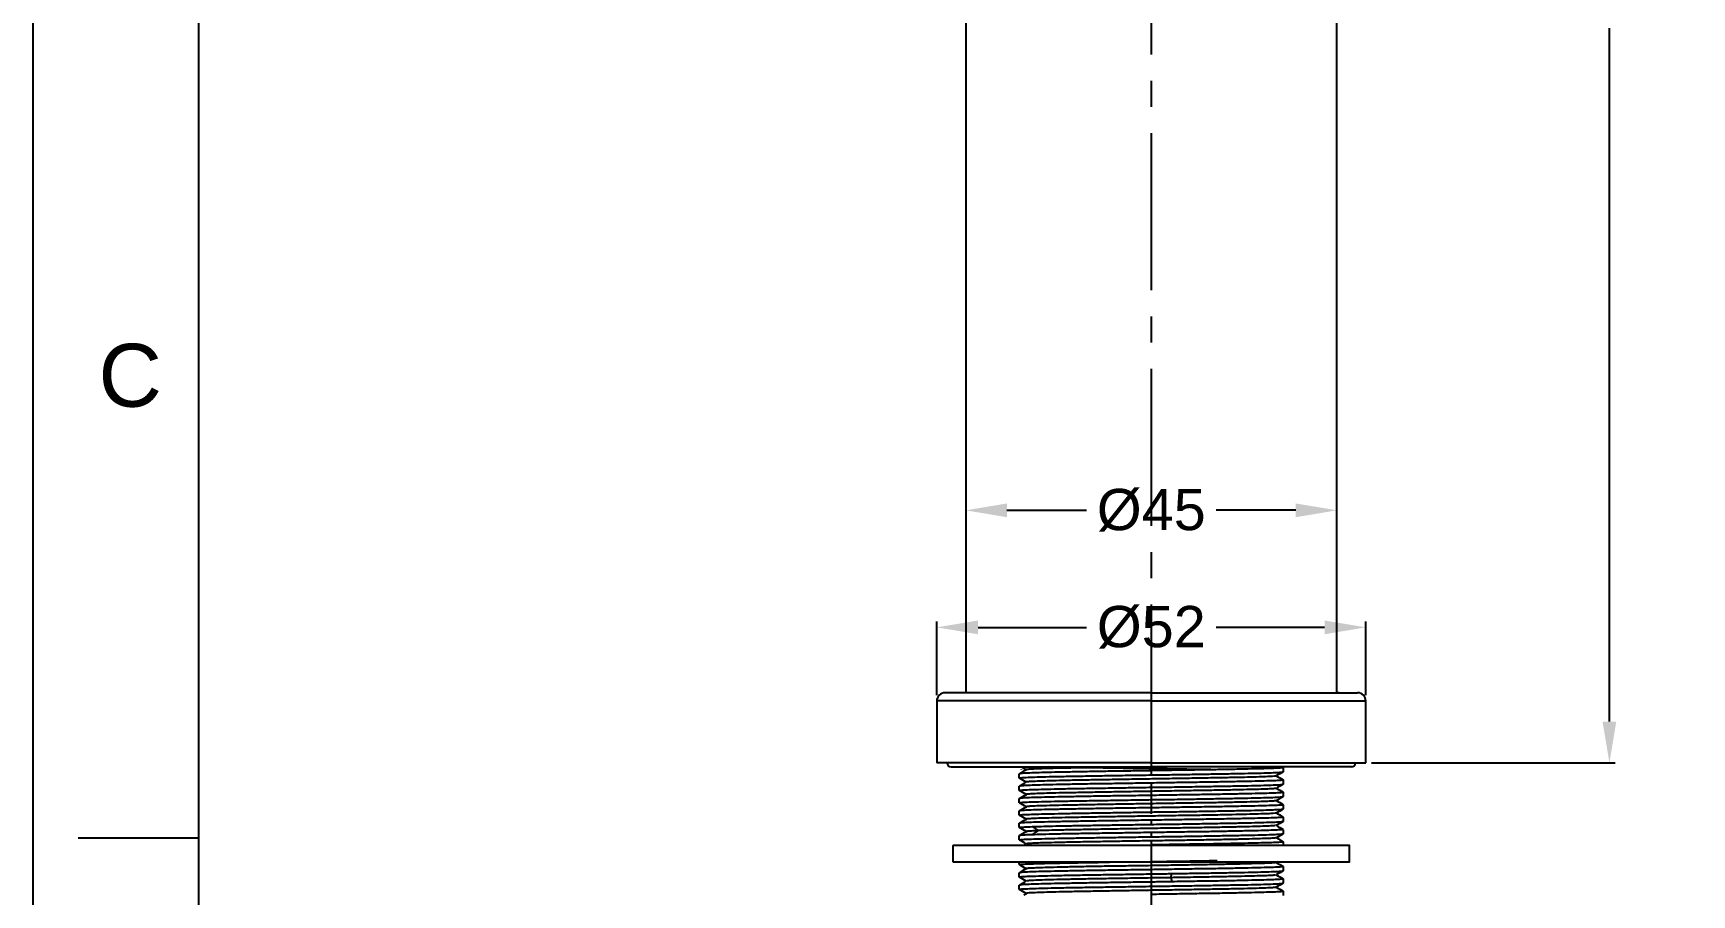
# Model space of a CAD drawing. Extents: x 10274 to 11115, y -16168 to -15573.
# Drawn here: x 10274.5 to 10475.5, y -15933 to -15828.5 of the extents above; entities that cross this region are included whole.
import ezdxf

# ---------------------------------------------------------------- set-up
doc = ezdxf.new("R2010")
doc.units = 0
doc.header["$MEASUREMENT"] = 0
doc.linetypes.add('CENTER2', pattern=[28.575, 19.05, -3.175, 3.175, -3.175])
doc.layers.get('0').update_dxf_attribs({"linetype": 'CONTINUOUS'})
doc.layers.get('Defpoints').update_dxf_attribs({"linetype": 'CONTINUOUS'})
doc.layers.add('CENTER', color=1, linetype='CENTER2')
doc.layers.add('FORM', color=7, linetype='CONTINUOUS')
doc.layers.add('DIM_', color=3, linetype='CONTINUOUS', lineweight=9)
doc.styles.get("Standard").update_dxf_attribs({"font": 'arial.ttf'})
doc.dimstyles.new('STANDARD$0', dxfattribs={"dimtxt": 3.5, "dimasz": 2.5, "dimexe": 0.7, "dimexo": 0.7, "dimgap": 0.5, "dimtad": 3, "dimdec": 4, "dimdsep": 46, "dimtxsty": 'Standard', "dimcen": 0, "dimclrd": 2, "dimclre": 2, "dimclrt": 4, "dimadec": 0, "dimazin": 0, "dimtp": 0.2, "dimtm": 0.1, "dimtfac": 0.5, "dimtdec": 4, "dimtmove": 1, "dimatfit": 3, "dimfxl": 1, "dimtolj": 1, "dimarcsym": 0})

# ---------------------------------------------------------------- blocks, each defined once
blk = doc.blocks.new('*D15')
at = {"layer": 'Defpoints', "color": 0, "transparency": 16777216}
for p in [(10436.02, -15900.52), (10384.02, -15909.45), (10436.02, -15909.45)]:
    blk.add_point(p, dxfattribs=at)
at = {"layer": 'DIM_', "color": 3, "lineweight": -2, "transparency": 16777216}
for p, q in [((10384.02, -15908.75), (10384.02, -15899.82)), ((10389.02, -15900.52), (10403.24, -15900.52)), ((10431.02, -15900.52), (10416.8, -15900.52)), ((10436.02, -15908.75), (10436.02, -15899.82))]:
    blk.add_line(p, q, dxfattribs=at)
at = {"layer": 'DIM_', "color": 3, "transparency": 16777216}
for points in [[(10389.02, -15899.69), (10389.02, -15901.36), (10384.02, -15900.52)], [(10431.02, -15899.69), (10431.02, -15901.36), (10436.02, -15900.52)]]:
    blk.add_solid(points, dxfattribs=at)
at = {"layer": 'DIM_', "color": 4, "transparency": 16777216, "insert": (10410.02, -15900.52), "char_height": 5, "attachment_point": 5, "bg_fill": 3, "box_fill_scale": 1.25, "bg_fill_color": 256, "bg_fill_true_color": 13158600, "bg_fill_transparency": 0}
blk.add_mtext('\\A1;%%C52', dxfattribs=at)
blk = doc.blocks.new('*D16')
at = {"layer": 'Defpoints', "color": 0, "transparency": 16777216}
for p in [(10387.52, -15867.71), (10432.52, -15886.33), (10432.52, -15886.33)]:
    blk.add_point(p, dxfattribs=at)
at = {"layer": 'DIM_', "color": 3, "lineweight": -2, "transparency": 16777216}
for p, q in [((10387.52, -15868.41), (10387.52, -15887.03)), ((10392.52, -15886.33), (10403.2, -15886.33)), ((10427.52, -15886.33), (10416.84, -15886.33))]:
    blk.add_line(p, q, dxfattribs=at)
at = {"layer": 'DIM_', "color": 3, "transparency": 16777216}
for points in [[(10392.52, -15885.5), (10392.52, -15887.17), (10387.52, -15886.33)], [(10427.52, -15885.5), (10427.52, -15887.17), (10432.52, -15886.33)]]:
    blk.add_solid(points, dxfattribs=at)
at = {"layer": 'DIM_', "color": 4, "transparency": 16777216, "insert": (10410.02, -15886.33), "char_height": 5, "attachment_point": 5, "bg_fill": 3, "box_fill_scale": 1.25, "bg_fill_color": 256, "bg_fill_true_color": 13158600, "bg_fill_transparency": 0}
blk.add_mtext('\\A1;%%C45', dxfattribs=at)
blk = doc.blocks.new('*D18')
at = {"layer": 'Defpoints', "color": 0, "transparency": 16777216}
for p in [(10410.02, -15731.3), (10436.02, -15916.95), (10465.55, -15916.95)]:
    blk.add_point(p, dxfattribs=at)
at = {"layer": 'DIM_', "color": 3, "lineweight": -2, "transparency": 16777216}
for p, q in [((10410.72, -15731.3), (10466.25, -15731.3)), ((10465.55, -15736.3), (10465.55, -15821.07)), ((10465.55, -15911.95), (10465.55, -15827.18)), ((10436.72, -15916.95), (10466.25, -15916.95))]:
    blk.add_line(p, q, dxfattribs=at)
at = {"layer": 'DIM_', "color": 3, "transparency": 16777216}
for points in [[(10464.71, -15736.3), (10466.38, -15736.3), (10465.55, -15731.3)], [(10464.71, -15911.95), (10466.38, -15911.95), (10465.55, -15916.95)]]:
    blk.add_solid(points, dxfattribs=at)
at = {"layer": 'DIM_', "color": 4, "transparency": 16777216, "insert": (10465.55, -15824.13), "char_height": 5, "attachment_point": 5, "bg_fill": 3, "box_fill_scale": 1.25, "bg_fill_color": 256, "bg_fill_true_color": 13158600, "bg_fill_transparency": 0}
blk.add_mtext('\\A1;185.7', dxfattribs=at)

msp = doc.modelspace()

# ---------------------------------------------------------------- linework, layer by layer
at = {"lineweight": -3, "extrusion": (-1, -2.22045e-16, 0)}
msp.add_line((10394.27, -15917.74), (10394.27, -15917.73), dxfattribs=at)
at = {"lineweight": -3}
msp.add_arc((10385.77, -15916.95), 0.5, 180, 270, dxfattribs=at)
for points, degree in [([(10394.02, -15918.79), (10394.02, -15918.53), (10394.02, -15918.27)], 2), ([(10394.03, -15918.27), (10394.31, -15918.1), (10394.6, -15917.94), (10394.88, -15917.77)], 3), ([(10394.88, -15917.79), (10394.69, -15917.68), (10394.49, -15917.56), (10394.3, -15917.45)], 3), ([(10395.14, -15917.45), (10395.14, -15917.45), (10395.14, -15917.45), (10395.14, -15917.45)], 3), ([(10426.01, -15918.04), (10425.73, -15918.21), (10425.44, -15918.37), (10425.16, -15918.54)], 3), ([(10425.16, -15918.52), (10425.44, -15918.69), (10425.73, -15918.85), (10426.01, -15919.02)], 3), ([(10394.02, -15920.29), (10394.02, -15920.03), (10394.02, -15919.77)], 2), ([(10394.88, -15919.29), (10394.59, -15919.12), (10394.31, -15918.96), (10394.03, -15918.79)], 3), ([(10394.03, -15919.77), (10394.31, -15919.6), (10394.59, -15919.44), (10394.88, -15919.27)], 3), ([(10394.88, -15920.79), (10394.59, -15920.62), (10394.31, -15920.46), (10394.03, -15920.29)], 3), ([(10410.02, -15919.4), (10410.02, -15919.66), (10410.02, -15919.91)], 2), ([(10426.01, -15919.54), (10425.73, -15919.71), (10425.44, -15919.87), (10425.16, -15920.04)], 3), ([(10425.16, -15920.02), (10425.44, -15920.19), (10425.73, -15920.35), (10426.01, -15920.52)], 3), ([(10426.02, -15919.02), (10426.02, -15919.28), (10426.02, -15919.54)], 2), ([(10426.02, -15920.52), (10426.02, -15920.78), (10426.02, -15921.04)], 2), ([(10394.02, -15921.79), (10394.02, -15921.53), (10394.02, -15921.27)], 2), ([(10394.02, -15923.29), (10394.02, -15923.03), (10394.02, -15922.77)], 2), ([(10394.03, -15921.27), (10394.31, -15921.1), (10394.59, -15920.94), (10394.88, -15920.77)], 3), ([(10394.88, -15922.29), (10394.6, -15922.12), (10394.31, -15921.96), (10394.03, -15921.79)], 3), ([(10394.03, -15922.77), (10394.31, -15922.6), (10394.6, -15922.44), (10394.88, -15922.27)], 3), ([(10410.02, -15920.9), (10410.02, -15921.16), (10410.02, -15921.41)], 2), ([(10410.02, -15922.4), (10410.02, -15922.66), (10410.02, -15922.91)], 2), ([(10426.01, -15921.04), (10425.73, -15921.21), (10425.44, -15921.37), (10425.16, -15921.54)], 3), ([(10425.16, -15921.52), (10425.44, -15921.69), (10425.73, -15921.85), (10426.01, -15922.02)], 3), ([(10426.01, -15922.54), (10425.73, -15922.71), (10425.44, -15922.87), (10425.16, -15923.04)], 3), ([(10426.02, -15922.02), (10426.02, -15922.28), (10426.02, -15922.54)], 2), ([(10394.02, -15924.79), (10394.02, -15924.53), (10394.02, -15924.27)], 2), ([(10394.88, -15923.79), (10394.59, -15923.62), (10394.31, -15923.46), (10394.03, -15923.29)], 3), ([(10394.03, -15924.27), (10394.31, -15924.1), (10394.59, -15923.94), (10394.88, -15923.77)], 3), ([(10395.58, -15924.68), (10395.9, -15924.67), (10396.64, -15924.65), (10398.02, -15924.61), (10399.64, -15924.58), (10401.45, -15924.55), (10403.43, -15924.51), (10405.54, -15924.48), (10407.76, -15924.45), (10409.27, -15924.42), (10410.02, -15924.41)], 3), ([(10396.35, -15925.17), (10395.96, -15924.93), (10395.58, -15924.68)], 2), ([(10425.09, -15924.55), (10425.01, -15924.57), (10424.71, -15924.59), (10423.88, -15924.63), (10422.69, -15924.67), (10421.17, -15924.71), (10419.35, -15924.75), (10417.29, -15924.79), (10415.03, -15924.83), (10412.67, -15924.86), (10410.21, -15924.9), (10407.74, -15924.94), (10405.33, -15924.98), (10403.04, -15925.02), (10400.97, -15925.06), (10399.11, -15925.1), (10397.53, -15925.14), (10396.7, -15925.16), (10396.35, -15925.17)], 3), ([(10426.02, -15923.52), (10426.02, -15923.54), (10425.88, -15923.56), (10425.29, -15923.6), (10424.32, -15923.64), (10423, -15923.67), (10421.34, -15923.71), (10419.4, -15923.75), (10417.28, -15923.79), (10414.95, -15923.82), (10412.51, -15923.86), (10410.85, -15923.89), (10410.02, -15923.9)], 3), ([(10410.02, -15923.9), (10410.02, -15924.16), (10410.02, -15924.41)], 2), ([(10425.16, -15923.02), (10425.44, -15923.19), (10425.73, -15923.35), (10426.01, -15923.52)], 3), ([(10426.01, -15924.04), (10425.73, -15924.21), (10425.44, -15924.37), (10425.16, -15924.54)], 3), ([(10425.16, -15924.52), (10425.44, -15924.69), (10425.73, -15924.85), (10426.01, -15925.02)], 3), ([(10426.02, -15923.52), (10426.02, -15923.78), (10426.02, -15924.04)], 2), ([(10394.02, -15926.29), (10394.02, -15926.03), (10394.02, -15925.77)], 2), ([(10394.02, -15926.29), (10394.02, -15926.28), (10394.16, -15926.25), (10394.75, -15926.21), (10395.72, -15926.18), (10397.04, -15926.14), (10398.7, -15926.1), (10400.64, -15926.06), (10402.76, -15926.03), (10405.1, -15925.99), (10407.53, -15925.95), (10409.19, -15925.93), (10410.02, -15925.91)], 3), ([(10394.88, -15925.29), (10394.59, -15925.12), (10394.31, -15924.96), (10394.03, -15924.79)], 3), ([(10394.03, -15925.77), (10394.31, -15925.6), (10394.59, -15925.44), (10394.88, -15925.27)], 3), ([(10394.88, -15926.79), (10394.59, -15926.62), (10394.31, -15926.46), (10394.03, -15926.29)], 3), ([(10394.58, -15926.95), (10394.68, -15926.89), (10394.78, -15926.83), (10394.88, -15926.77)], 3), ([(10396.35, -15925.17), (10395.96, -15925.42), (10395.58, -15925.67)], 2), ([(10410.02, -15925.4), (10409.16, -15925.41), (10407.45, -15925.44), (10404.94, -15925.48), (10402.57, -15925.51), (10400.39, -15925.55), (10398.45, -15925.59), (10396.81, -15925.63), (10395.95, -15925.66), (10395.58, -15925.67)], 3), ([(10410.02, -15925.4), (10410.02, -15925.66), (10410.02, -15925.91)], 2), ([(10426.01, -15925.54), (10425.73, -15925.71), (10425.45, -15925.87), (10425.16, -15926.04)], 3), ([(10425.22, -15926.06), (10425.48, -15926.21), (10425.75, -15926.37), (10426.01, -15926.52)], 3), ([(10426.02, -15925.05), (10426.02, -15925.3), (10426.02, -15925.54)], 2), ([(10426.02, -15926.52), (10426.02, -15926.74), (10426.02, -15926.95)], 2), ([(10386.02, -15928.95), (10386.02, -15927.95), (10386.02, -15926.95)], 2), ([(10410.02, -15926.95), (10410.02, -15927.95), (10410.02, -15928.95)], 2), ([(10434.02, -15926.95), (10434.02, -15927.95), (10434.02, -15928.95)], 2), ([(10394.02, -15929.29), (10394.02, -15929.12), (10394.02, -15928.95)], 2), ([(10394.02, -15930.79), (10394.02, -15930.53), (10394.02, -15930.27)], 2), ([(10394.88, -15929.79), (10394.6, -15929.62), (10394.31, -15929.46), (10394.03, -15929.29)], 3), ([(10394.03, -15930.27), (10394.31, -15930.1), (10394.6, -15929.94), (10394.88, -15929.77)], 3), ([(10394.88, -15931.29), (10394.59, -15931.12), (10394.31, -15930.96), (10394.03, -15930.79)], 3), ([(10410.02, -15929.9), (10410.02, -15930.16), (10410.02, -15930.41)], 2), ([(10410.02, -15930.41), (10410.3, -15930.41), (10410.86, -15930.4), (10411.69, -15930.39), (10412.25, -15930.38), (10412.52, -15930.38)], 3), ([(10412.39, -15930.87), (10412.46, -15930.62), (10412.52, -15930.38)], 2), ([(10425.07, -15930.56), (10424.98, -15930.57), (10424.66, -15930.6), (10423.79, -15930.64), (10422.57, -15930.67), (10421, -15930.71), (10419.17, -15930.75), (10417.08, -15930.79), (10414.81, -15930.83), (10413.2, -15930.86), (10412.39, -15930.87)], 3), ([(10425.32, -15928.95), (10425.27, -15928.98), (10425.21, -15929.01), (10425.16, -15929.04)], 3), ([(10425.16, -15929.02), (10425.44, -15929.19), (10425.73, -15929.35), (10426.01, -15929.52)], 3), ([(10426.01, -15930.04), (10425.73, -15930.21), (10425.44, -15930.37), (10425.16, -15930.54)], 3), ([(10425.16, -15930.52), (10425.44, -15930.69), (10425.73, -15930.85), (10426.01, -15931.02)], 3), ([(10426.02, -15929.52), (10426.02, -15929.78), (10426.02, -15930.04)], 2), ([(10394.02, -15932.29), (10394.02, -15932.03), (10394.02, -15931.77)], 2), ([(10394.02, -15931.77), (10394.02, -15931.78), (10394.03, -15931.78), (10394.04, -15931.78)], 3), ([(10394.03, -15931.77), (10394.31, -15931.6), (10394.59, -15931.44), (10394.88, -15931.27)], 3), ([(10394.88, -15932.79), (10394.59, -15932.62), (10394.31, -15932.46), (10394.03, -15932.29)], 3), ([(10394.58, -15932.95), (10394.68, -15932.89), (10394.78, -15932.83), (10394.88, -15932.77)], 3), ([(10412.39, -15930.87), (10411.58, -15930.88), (10409.94, -15930.91), (10407.48, -15930.95), (10405.09, -15930.98), (10402.85, -15931.02), (10400.76, -15931.06), (10398.93, -15931.1), (10397.39, -15931.14), (10396.19, -15931.18), (10395.35, -15931.22), (10395.05, -15931.24), (10394.96, -15931.26)], 3), ([(10412.52, -15931.36), (10412.25, -15931.37), (10411.69, -15931.37), (10410.86, -15931.39), (10410.3, -15931.4), (10410.02, -15931.4)], 3), ([(10410.02, -15931.4), (10410.02, -15931.66), (10410.02, -15931.91)], 2), ([(10426.02, -15932.52), (10426.02, -15932.54), (10425.88, -15932.56), (10425.29, -15932.6), (10424.32, -15932.64), (10423, -15932.67), (10421.34, -15932.71), (10419.41, -15932.75), (10417.28, -15932.79), (10414.95, -15932.82), (10412.51, -15932.86), (10410.85, -15932.89), (10410.02, -15932.9)], 3), ([(10412.39, -15930.87), (10412.46, -15931.12), (10412.52, -15931.36)], 2), ([(10426.01, -15931.54), (10425.73, -15931.71), (10425.44, -15931.87), (10425.16, -15932.04)], 3), ([(10425.16, -15932.02), (10425.44, -15932.19), (10425.73, -15932.35), (10426.01, -15932.52)], 3), ([(10426.02, -15931.02), (10426.02, -15931.28), (10426.02, -15931.54)], 2), ([(10426.02, -15931.54), (10426.02, -15931.54), (10426.02, -15931.54), (10426.02, -15931.54)], 3), ([(10426.02, -15932.52), (10426.02, -15932.78), (10426.02, -15933.04)], 2)]:
    msp.add_open_spline(points, degree=degree, dxfattribs=at)
for points, knots in [([(10394.02, -15918.79), (10394.02, -15918.78), (10394.12, -15918.76), (10394.61, -15918.72), (10395.52, -15918.68), (10396.82, -15918.64), (10398.46, -15918.6), (10400.4, -15918.57), (10402.55, -15918.53), (10404.94, -15918.49), (10407.46, -15918.45), (10409.17, -15918.43), (10410.02, -15918.41)], [-25.222647, -25.222647, -25.222647, -25.222647, -23.196074, -20.618733, -18.041391, -15.46405, -12.886708, -10.309366, -7.732025, -5.154683, -2.577342, 0, 0, 0, 0]), ([(10402.04, -15917.54), (10401.94, -15917.54), (10401.15, -15917.56), (10399.75, -15917.58), (10398.06, -15917.62), (10396.69, -15917.66), (10395.68, -15917.7), (10395.06, -15917.74), (10394.9, -15917.76), (10394.88, -15917.77)], [238.802645, 238.802645, 238.802645, 238.802645, 239.172377, 241.638071, 244.103766, 246.56946, 249.035155, 251.50085, 253.787572, 253.787572, 253.787572, 253.787572]), ([(10425.11, -15918.55), (10425.04, -15918.56), (10424.77, -15918.59), (10423.97, -15918.63), (10422.82, -15918.67), (10421.35, -15918.71), (10419.55, -15918.74), (10417.49, -15918.78), (10415.24, -15918.82), (10412.85, -15918.86), (10410.4, -15918.9), (10407.95, -15918.94), (10405.55, -15918.98), (10403.26, -15919.02), (10401.15, -15919.05), (10399.27, -15919.09), (10397.67, -15919.13), (10396.41, -15919.17), (10395.49, -15919.21), (10395.01, -15919.24), (10394.89, -15919.27), (10394.88, -15919.27)], [303.280436, 303.280436, 303.280436, 303.280436, 305.746131, 308.211825, 310.67752, 313.143215, 315.608909, 318.074604, 320.540298, 323.005993, 325.471688, 327.937382, 330.403077, 332.868771, 335.334466, 337.800161, 340.265855, 342.73155, 345.197245, 347.662939, 349.32843, 349.32843, 349.32843, 349.32843]), ([(10410.02, -15918.41), (10410.85, -15918.4), (10412.53, -15918.38), (10415, -15918.34), (10417.33, -15918.3), (10419.45, -15918.26), (10421.35, -15918.23), (10423.02, -15918.19), (10424.35, -15918.15), (10425.3, -15918.11), (10425.86, -15918.08), (10426, -15918.05), (10426.01, -15918.04)], [0, 0, 0, 0, 2.521065, 5.042129, 7.563194, 10.084259, 12.605324, 15.126388, 17.647453, 20.168518, 22.689582, 24.800759, 24.800759, 24.800759, 24.800759]), ([(10394.02, -15920.29), (10394.02, -15920.28), (10394.14, -15920.25), (10394.71, -15920.21), (10395.66, -15920.18), (10397, -15920.14), (10398.66, -15920.1), (10400.58, -15920.06), (10402.71, -15920.03), (10405.06, -15919.99), (10407.53, -15919.95), (10409.19, -15919.93), (10410.02, -15919.91)], [-25.122337, -25.122337, -25.122337, -25.122337, -22.689592, -20.168526, -17.64746, -15.126394, -12.605329, -10.084263, -7.563197, -5.042131, -2.521066, 0, 0, 0, 0]), ([(10410.02, -15919.4), (10409.16, -15919.41), (10407.45, -15919.44), (10404.93, -15919.48), (10402.54, -15919.51), (10400.39, -15919.55), (10398.46, -15919.59), (10396.83, -15919.63), (10395.53, -15919.67), (10394.61, -15919.71), (10394.15, -15919.74), (10394.04, -15919.76), (10394.03, -15919.77)], [-38.660099, -38.660099, -38.660099, -38.660099, -36.082759, -33.505419, -30.928079, -28.350739, -25.773399, -23.19606, -20.61872, -18.04138, -15.46404, -13.84084, -13.84084, -13.84084, -13.84084]), ([(10425.16, -15920.04), (10425.15, -15920.05), (10425.04, -15920.07), (10424.57, -15920.1), (10423.67, -15920.14), (10422.4, -15920.18), (10420.82, -15920.22), (10418.93, -15920.26), (10416.85, -15920.29), (10414.59, -15920.33), (10412.18, -15920.37), (10409.71, -15920.41), (10407.24, -15920.45), (10404.88, -15920.49), (10402.65, -15920.53), (10400.6, -15920.57), (10398.8, -15920.6), (10397.29, -15920.64), (10396.11, -15920.68), (10395.3, -15920.72), (10395.02, -15920.75), (10394.94, -15920.76)], [35.375909, 35.375909, 35.375909, 35.375909, 36.985419, 39.451114, 41.916808, 44.382503, 46.848197, 49.313892, 51.779587, 54.245281, 56.710976, 59.17667, 61.642365, 64.10806, 66.573754, 69.039449, 71.505144, 73.970838, 76.436533, 78.902227, 81.367922, 81.367922, 81.367922, 81.367922]), ([(10426.02, -15919.02), (10426.02, -15919.04), (10425.9, -15919.06), (10425.33, -15919.1), (10424.38, -15919.14), (10423.04, -15919.17), (10421.37, -15919.21), (10419.45, -15919.25), (10417.33, -15919.29), (10414.98, -15919.32), (10412.52, -15919.36), (10410.85, -15919.39), (10410.02, -15919.4)], [25.309822, 25.309822, 25.309822, 25.309822, 27.731705, 30.252769, 32.773833, 35.294897, 37.815961, 40.337025, 42.858089, 45.379154, 47.900218, 50.421282, 50.421282, 50.421282, 50.421282]), ([(10410.02, -15919.91), (10410.86, -15919.9), (10412.53, -15919.88), (10415, -15919.84), (10417.33, -15919.8), (10419.44, -15919.76), (10421.35, -15919.73), (10422.99, -15919.69), (10424.32, -15919.65), (10425.28, -15919.61), (10425.85, -15919.58), (10426, -15919.55), (10426.01, -15919.54)], [-50.421317, -50.421317, -50.421317, -50.421317, -47.900251, -45.379185, -42.858119, -40.337054, -37.815988, -35.294922, -32.773856, -30.25279, -27.731724, -25.563414, -25.563414, -25.563414, -25.563414]), ([(10426.02, -15920.52), (10426.02, -15920.54), (10425.89, -15920.56), (10425.32, -15920.6), (10424.37, -15920.64), (10423.03, -15920.67), (10421.38, -15920.71), (10419.46, -15920.75), (10417.34, -15920.79), (10414.98, -15920.82), (10412.51, -15920.86), (10410.85, -15920.89), (10410.02, -15920.9)], [-25.144136, -25.144136, -25.144136, -25.144136, -22.689594, -20.168528, -17.647462, -15.126396, -12.60533, -10.084264, -7.563198, -5.042132, -2.521066, 0, 0, 0, 0]), ([(10394.02, -15921.79), (10394.02, -15921.78), (10394.15, -15921.75), (10394.72, -15921.71), (10395.67, -15921.68), (10397, -15921.64), (10398.68, -15921.6), (10400.6, -15921.56), (10402.72, -15921.53), (10405.06, -15921.49), (10407.52, -15921.45), (10409.19, -15921.43), (10410.02, -15921.41)], [25.302802, 25.302802, 25.302802, 25.302802, 27.731687, 30.25275, 32.773812, 35.294875, 37.815937, 40.337, 42.858062, 45.379125, 47.900187, 50.42125, 50.42125, 50.42125, 50.42125]), ([(10410.02, -15920.9), (10409.19, -15920.91), (10407.51, -15920.94), (10405.05, -15920.97), (10402.71, -15921.01), (10400.59, -15921.05), (10398.69, -15921.09), (10397.04, -15921.12), (10395.7, -15921.16), (10394.74, -15921.2), (10394.19, -15921.23), (10394.04, -15921.26), (10394.03, -15921.27)], [-50.421318, -50.421318, -50.421318, -50.421318, -47.900252, -45.379187, -42.858121, -40.337055, -37.815989, -35.294923, -32.773857, -30.252791, -27.731725, -25.580641, -25.580641, -25.580641, -25.580641]), ([(10410.02, -15922.4), (10409.19, -15922.41), (10407.51, -15922.44), (10405.05, -15922.47), (10402.71, -15922.51), (10400.6, -15922.55), (10398.68, -15922.59), (10397.02, -15922.62), (10395.69, -15922.66), (10394.73, -15922.7), (10394.18, -15922.73), (10394.04, -15922.76), (10394.03, -15922.77)], [0, 0, 0, 0, 2.521064, 5.042128, 7.563192, 10.084256, 12.60532, 15.126383, 17.647447, 20.168511, 22.689575, 24.783721, 24.783721, 24.783721, 24.783721]), ([(10425.16, -15921.54), (10425.14, -15921.55), (10424.98, -15921.57), (10424.38, -15921.61), (10423.39, -15921.65), (10422.04, -15921.69), (10420.36, -15921.73), (10418.42, -15921.77), (10416.26, -15921.8), (10413.95, -15921.84), (10411.53, -15921.88), (10409.07, -15921.92), (10406.61, -15921.96), (10404.26, -15922), (10402.05, -15922.04), (10400.08, -15922.08), (10398.37, -15922.11), (10396.93, -15922.15), (10395.84, -15922.19), (10395.13, -15922.23), (10394.93, -15922.26), (10394.89, -15922.27)], [130.904258, 130.904258, 130.904258, 130.904258, 133.147509, 135.613203, 138.078898, 140.544592, 143.010287, 145.475982, 147.941676, 150.407371, 152.873065, 155.33876, 157.804455, 160.270149, 162.735844, 165.201538, 167.667233, 170.132928, 172.598622, 175.064317, 177.530011, 177.530011, 177.530011, 177.530011]), ([(10410.02, -15921.41), (10410.86, -15921.4), (10412.53, -15921.38), (10414.97, -15921.34), (10417.31, -15921.3), (10419.41, -15921.26), (10421.33, -15921.23), (10422.97, -15921.19), (10424.29, -15921.15), (10425.27, -15921.11), (10425.85, -15921.08), (10426, -15921.06), (10426.01, -15921.04)], [0, 0, 0, 0, 2.521064, 5.042128, 7.563192, 10.084257, 12.605321, 15.126385, 17.647449, 20.168513, 22.689577, 24.902942, 24.902942, 24.902942, 24.902942]), ([(10426.02, -15922.02), (10426.02, -15922.04), (10425.89, -15922.06), (10425.3, -15922.1), (10424.33, -15922.14), (10423.01, -15922.17), (10421.36, -15922.21), (10419.42, -15922.25), (10417.3, -15922.29), (10414.95, -15922.32), (10412.51, -15922.36), (10410.85, -15922.39), (10410.02, -15922.4)], [25.220323, 25.220323, 25.220323, 25.220323, 27.731711, 30.252776, 32.773841, 35.294905, 37.81597, 40.337035, 42.858099, 45.379164, 47.900228, 50.421293, 50.421293, 50.421293, 50.421293]), ([(10410.02, -15922.91), (10410.86, -15922.9), (10412.53, -15922.88), (10414.96, -15922.84), (10417.29, -15922.8), (10419.4, -15922.76), (10421.33, -15922.73), (10422.98, -15922.69), (10424.3, -15922.65), (10425.27, -15922.61), (10425.84, -15922.58), (10426, -15922.56), (10426.01, -15922.54)], [-50.421246, -50.421246, -50.421246, -50.421246, -47.900184, -45.379122, -42.858059, -40.336997, -37.815935, -35.294872, -32.77381, -30.252748, -27.731685, -25.563771, -25.563771, -25.563771, -25.563771]), ([(10394.02, -15923.29), (10394.02, -15923.28), (10394.16, -15923.25), (10394.74, -15923.21), (10395.7, -15923.18), (10397.03, -15923.14), (10398.69, -15923.1), (10400.61, -15923.06), (10402.73, -15923.03), (10405.05, -15922.99), (10407.52, -15922.95), (10409.19, -15922.93), (10410.02, -15922.91)], [-25.187702, -25.187702, -25.187702, -25.187702, -22.689574, -20.16851, -17.647446, -15.126383, -12.605319, -10.084255, -7.563191, -5.042128, -2.521064, 0, 0, 0, 0]), ([(10394.02, -15924.79), (10394.02, -15924.78), (10394.12, -15924.75), (10394.63, -15924.72), (10395.23, -15924.69), (10395.58, -15924.68)], [-7.143586, -7.143586, -7.143586, -7.143586, -4.976862, -2.488431, 0, 0, 0, 0]), ([(10410.02, -15923.9), (10409.19, -15923.91), (10407.52, -15923.94), (10405.06, -15923.97), (10402.74, -15924.01), (10400.61, -15924.05), (10398.69, -15924.09), (10397.03, -15924.12), (10395.69, -15924.16), (10394.74, -15924.2), (10394.19, -15924.23), (10394.04, -15924.26), (10394.03, -15924.27)], [-50.421325, -50.421325, -50.421325, -50.421325, -47.900259, -45.379192, -42.858126, -40.33706, -37.815994, -35.294927, -32.773861, -30.252795, -27.731729, -25.637129, -25.637129, -25.637129, -25.637129]), ([(10425.14, -15923.04), (10425.1, -15923.06), (10424.87, -15923.08), (10424.15, -15923.12), (10423.05, -15923.16), (10421.6, -15923.2), (10419.87, -15923.24), (10417.86, -15923.28), (10415.63, -15923.32), (10413.27, -15923.35), (10410.82, -15923.39), (10408.35, -15923.43), (10405.92, -15923.47), (10403.61, -15923.51), (10401.47, -15923.55), (10399.55, -15923.59), (10397.91, -15923.63), (10396.58, -15923.66), (10395.61, -15923.7), (10395.05, -15923.74), (10394.9, -15923.76), (10394.88, -15923.77)], [226.843904, 226.843904, 226.843904, 226.843904, 229.309598, 231.775293, 234.240987, 236.706682, 239.172377, 241.638071, 244.103766, 246.56946, 249.035155, 251.50085, 253.966544, 256.432239, 258.897933, 261.363628, 263.829323, 266.295017, 268.760712, 271.226406, 273.319459, 273.319459, 273.319459, 273.319459]), ([(10410.02, -15924.41), (10410.86, -15924.4), (10412.53, -15924.38), (10414.99, -15924.34), (10417.3, -15924.3), (10419.42, -15924.26), (10421.34, -15924.23), (10423.01, -15924.19), (10424.33, -15924.15), (10425.29, -15924.11), (10425.85, -15924.08), (10426, -15924.05), (10426.01, -15924.04)], [-50.421304, -50.421304, -50.421304, -50.421304, -47.900239, -45.379173, -42.858108, -40.337043, -37.815978, -35.294913, -32.773847, -30.252782, -27.731717, -25.612019, -25.612019, -25.612019, -25.612019]), ([(10395.58, -15925.67), (10395.22, -15925.68), (10394.63, -15925.7), (10394.15, -15925.74), (10394.04, -15925.76), (10394.03, -15925.77)], [-32.349468, -32.349468, -32.349468, -32.349468, -29.861047, -27.372626, -25.651054, -25.651054, -25.651054, -25.651054]), ([(10396.35, -15925.17), (10396, -15925.19), (10395.41, -15925.21), (10394.99, -15925.25), (10394.89, -15925.27), (10394.88, -15925.27)], [0, 0, 0, 0, 2.465695, 4.931389, 6.35223, 6.35223, 6.35223, 6.35223]), ([(10425.16, -15926.04), (10425.14, -15926.05), (10425.02, -15926.07), (10424.52, -15926.1), (10423.57, -15926.14), (10422.29, -15926.18), (10420.69, -15926.22), (10418.8, -15926.26), (10416.68, -15926.3), (10414.39, -15926.34), (10411.98, -15926.38), (10409.51, -15926.41), (10407.08, -15926.45), (10404.7, -15926.49), (10402.46, -15926.53), (10400.42, -15926.57), (10398.63, -15926.61), (10397.16, -15926.65), (10396.02, -15926.68), (10395.24, -15926.72), (10394.98, -15926.75), (10394.92, -15926.76)], [54.912368, 54.912368, 54.912368, 54.912368, 56.710976, 59.176671, 61.642365, 64.10806, 66.573755, 69.039449, 71.505144, 73.970839, 76.436533, 78.902228, 81.367922, 83.833617, 86.299312, 88.765006, 91.230701, 93.696396, 96.16209, 98.627785, 101.093479, 101.093479, 101.093479, 101.093479]), ([(10426.01, -15925.03), (10425.99, -15925.04), (10425.85, -15925.06), (10425.29, -15925.1), (10424.34, -15925.14), (10423.01, -15925.17), (10421.35, -15925.21), (10419.42, -15925.25), (10417.29, -15925.29), (10414.98, -15925.32), (10412.52, -15925.36), (10410.85, -15925.39), (10410.02, -15925.4)], [-24.751695, -24.751695, -24.751695, -24.751695, -22.689588, -20.168523, -17.647458, -15.126392, -12.605327, -10.084261, -7.563196, -5.042131, -2.521065, 0, 0, 0, 0]), ([(10410.02, -15925.91), (10410.85, -15925.9), (10412.52, -15925.88), (10414.99, -15925.84), (10417.31, -15925.8), (10419.43, -15925.76), (10421.35, -15925.73), (10423.02, -15925.69), (10424.35, -15925.65), (10425.31, -15925.61), (10425.86, -15925.58), (10426, -15925.55), (10426.01, -15925.54)], [-50.421303, -50.421303, -50.421303, -50.421303, -47.900238, -45.379173, -42.858107, -40.337042, -37.815977, -35.294912, -32.773847, -30.252782, -27.731717, -25.636429, -25.636429, -25.636429, -25.636429]), ([(10426.02, -15926.52), (10426.02, -15926.54), (10425.89, -15926.56), (10425.31, -15926.6), (10424.36, -15926.64), (10423.02, -15926.67), (10421.36, -15926.71), (10419.44, -15926.75), (10417.32, -15926.79), (10414.99, -15926.82), (10412.52, -15926.86), (10410.85, -15926.89), (10410.02, -15926.9)], [-25.146093, -25.146093, -25.146093, -25.146093, -22.689563, -20.1685, -17.647438, -15.126375, -12.605313, -10.08425, -7.563188, -5.042125, -2.521063, 0, 0, 0, 0]), ([(10410.02, -15928.91), (10410.86, -15928.9), (10412.53, -15928.88), (10415, -15928.84), (10416.82, -15928.81), (10417.79, -15928.79), (10418.02, -15928.79)], [-50.421323, -50.421323, -50.421323, -50.421323, -47.900257, -45.379191, -42.858125, -42.017192, -42.017192, -42.017192, -42.017192]), ([(10394.02, -15929.29), (10394.02, -15929.28), (10394.14, -15929.25), (10394.71, -15929.21), (10395.66, -15929.18), (10397, -15929.14), (10398.66, -15929.1), (10400.58, -15929.06), (10402.68, -15929.03), (10404.2, -15929), (10404.97, -15928.99)], [-25.124387, -25.124387, -25.124387, -25.124387, -22.68959, -20.168525, -17.647459, -15.126394, -12.605328, -10.084262, -7.563197, -5.155163, -5.155163, -5.155163, -5.155163]), ([(10394.02, -15930.79), (10394.02, -15930.78), (10394.15, -15930.75), (10394.72, -15930.71), (10395.67, -15930.68), (10397.01, -15930.64), (10398.68, -15930.6), (10400.6, -15930.56), (10402.72, -15930.53), (10405.05, -15930.49), (10407.52, -15930.45), (10409.19, -15930.43), (10410.02, -15930.41)], [25.299503, 25.299503, 25.299503, 25.299503, 27.731686, 30.252749, 32.773811, 35.294873, 37.815936, 40.336998, 42.85806, 45.379123, 47.900185, 50.421248, 50.421248, 50.421248, 50.421248]), ([(10410.02, -15929.9), (10409.19, -15929.91), (10407.51, -15929.94), (10405.05, -15929.97), (10402.71, -15930.01), (10400.6, -15930.05), (10398.69, -15930.09), (10397.04, -15930.12), (10395.71, -15930.16), (10394.75, -15930.2), (10394.19, -15930.23), (10394.04, -15930.26), (10394.03, -15930.27)], [-50.421312, -50.421312, -50.421312, -50.421312, -47.900246, -45.379181, -42.858115, -40.33705, -37.815984, -35.294918, -32.773853, -30.252787, -27.731722, -25.587436, -25.587436, -25.587436, -25.587436]), ([(10425.13, -15929.05), (10425.07, -15929.06), (10424.81, -15929.09), (10424.04, -15929.13), (10422.9, -15929.16), (10421.43, -15929.2), (10419.66, -15929.24), (10417.63, -15929.28), (10415.41, -15929.32), (10413.04, -15929.36), (10410.6, -15929.4), (10408.16, -15929.44), (10405.73, -15929.47), (10403.43, -15929.51), (10401.29, -15929.55), (10399.39, -15929.59), (10397.79, -15929.63), (10396.48, -15929.67), (10395.54, -15929.71), (10395.02, -15929.74), (10394.9, -15929.76), (10394.88, -15929.77)], [246.569462, 246.569462, 246.569462, 246.569462, 249.035157, 251.500851, 253.966546, 256.43224, 258.897935, 261.36363, 263.829324, 266.295019, 268.760713, 271.226408, 273.692103, 276.157797, 278.623492, 281.089187, 283.554881, 286.020576, 288.48627, 290.951965, 292.805149, 292.805149, 292.805149, 292.805149]), ([(10426.02, -15929.52), (10426.02, -15929.54), (10425.89, -15929.56), (10425.32, -15929.6), (10424.37, -15929.64), (10423.03, -15929.67), (10421.38, -15929.71), (10419.46, -15929.75), (10417.34, -15929.79), (10414.99, -15929.82), (10412.51, -15929.86), (10410.85, -15929.89), (10410.02, -15929.9)], [-25.140627, -25.140627, -25.140627, -25.140627, -22.689595, -20.168528, -17.647462, -15.126396, -12.60533, -10.084264, -7.563198, -5.042132, -2.521066, 0, 0, 0, 0]), ([(10412.52, -15930.38), (10413.35, -15930.36), (10414.98, -15930.34), (10417.33, -15930.3), (10419.47, -15930.26), (10421.36, -15930.23), (10423, -15930.19), (10424.31, -15930.15), (10425.28, -15930.11), (10425.85, -15930.08), (10426, -15930.06), (10426.01, -15930.04)], [-47.899997, -47.899997, -47.899997, -47.899997, -45.378945, -42.857892, -40.33684, -37.815787, -35.294735, -32.773682, -30.25263, -27.731577, -25.566813, -25.566813, -25.566813, -25.566813]), ([(10394.02, -15932.29), (10394.02, -15932.28), (10394.16, -15932.25), (10394.74, -15932.21), (10395.7, -15932.18), (10397.03, -15932.14), (10398.69, -15932.1), (10400.61, -15932.06), (10402.73, -15932.03), (10405.05, -15931.99), (10407.52, -15931.95), (10409.19, -15931.93), (10410.02, -15931.91)], [25.230111, 25.230111, 25.230111, 25.230111, 27.731705, 30.252769, 32.773833, 35.294897, 37.815961, 40.337025, 42.858089, 45.379153, 47.900217, 50.421281, 50.421281, 50.421281, 50.421281]), ([(10410.02, -15931.4), (10409.19, -15931.41), (10407.51, -15931.44), (10405.05, -15931.47), (10402.71, -15931.51), (10400.6, -15931.55), (10398.68, -15931.59), (10397.02, -15931.62), (10395.69, -15931.66), (10394.73, -15931.7), (10394.18, -15931.73), (10394.04, -15931.76), (10394.03, -15931.77)], [0, 0, 0, 0, 2.521064, 5.042128, 7.563192, 10.084257, 12.605321, 15.126385, 17.647449, 20.168513, 22.689577, 24.789456, 24.789456, 24.789456, 24.789456]), ([(10425.16, -15932.04), (10425.14, -15932.05), (10425, -15932.07), (10424.42, -15932.11), (10423.45, -15932.15), (10422.11, -15932.19), (10420.45, -15932.23), (10418.52, -15932.26), (10416.35, -15932.3), (10414.05, -15932.34), (10411.63, -15932.38), (10409.15, -15932.42), (10406.7, -15932.46), (10404.34, -15932.5), (10402.14, -15932.54), (10400.14, -15932.57), (10398.41, -15932.61), (10396.98, -15932.65), (10395.89, -15932.69), (10395.17, -15932.73), (10394.94, -15932.75), (10394.9, -15932.77)], [74.361687, 74.361687, 74.361687, 74.361687, 76.436433, 78.902125, 81.367816, 83.833508, 86.299199, 88.76489, 91.230582, 93.696273, 96.161965, 98.627656, 101.093347, 103.559039, 106.02473, 108.490422, 110.956113, 113.421804, 115.887496, 118.353187, 120.818879, 120.818879, 120.818879, 120.818879]), ([(10410.02, -15931.91), (10410.86, -15931.9), (10412.53, -15931.88), (10414.97, -15931.84), (10417.29, -15931.8), (10419.4, -15931.76), (10421.33, -15931.73), (10422.98, -15931.69), (10424.3, -15931.65), (10425.27, -15931.61), (10425.85, -15931.58), (10426, -15931.56), (10426.01, -15931.54)], [-50.42125, -50.42125, -50.42125, -50.42125, -47.900188, -45.379125, -42.858063, -40.337, -37.815938, -35.294875, -32.773813, -30.25275, -27.731688, -25.568798, -25.568798, -25.568798, -25.568798]), ([(10426.02, -15931.02), (10426.02, -15931.04), (10425.89, -15931.06), (10425.31, -15931.1), (10424.35, -15931.14), (10423.03, -15931.17), (10421.38, -15931.21), (10419.48, -15931.25), (10417.33, -15931.29), (10414.98, -15931.32), (10413.35, -15931.35), (10412.52, -15931.36)], [-22.662987, -22.662987, -22.662987, -22.662987, -20.168418, -17.647365, -15.126313, -12.605261, -10.084209, -7.563157, -5.042104, -2.521052, 0, 0, 0, 0])]:
    msp.add_open_spline(points, degree=3, knots=knots, dxfattribs=at)
for points in [[(10410.02, -15926.95), (10386.02, -15926.95), (10386.02, -15926.95)], [(10434.02, -15926.95), (10434.02, -15926.95), (10410.02, -15926.95)], [(10386.02, -15928.95), (10386.02, -15928.95), (10410.02, -15928.95)], [(10410.02, -15928.95), (10434.02, -15928.95), (10434.02, -15928.95)]]:
    msp.add_rational_spline(points, [1, 0.707106781187, 1], degree=2, dxfattribs=at)
at = {"layer": 'FORM', "color": 7, "linetype": 'Continuous'}
for p, q in [((10274.49, -16167.98), (10274.49, -15573.28)), ((10294.51, -15593.3), (10294.51, -16147.96)), ((10294.51, -15926.1), (10279.96, -15926.1))]:
    msp.add_line(p, q, dxfattribs=at)

# ---------------------------------------------------------------- texts
at = {"layer": 'FORM', "insert": (10286.25, -15870.01), "char_height": 7.63, "attachment_point": 5}
msp.add_mtext_dynamic_manual_height_columns('C', width=10.0119, gutter_width=12.51, heights=[0], dxfattribs=at)

# ---------------------------------------------------------------- dimensions: what is measured, and where the dimension line sits
at = {"layer": 'DIM_', "color": 3}
for base, p1, p2, picture, middle in [((10432.52, -15886.33), (10387.52, -15867.71), (10432.52, -15886.33), '*D16', (10410.02, -15886.33)), ((10436.02, -15900.52), (10384.02, -15909.45), (10436.02, -15909.45), '*D15', (10410.02, -15900.52))]:
    dim = msp.add_linear_dim(base=base, p1=p1, p2=p2, text='%%C<>', dimstyle='STANDARD$0', override={"dimtxt": 5, "dimasz": 5, "dimtad": 0, "dimtih": 1, "dimdec": 1, "dimzin": 9, "dimclrd": 3, "dimclre": 3, "dimtdec": 1, "dimtofl": 0, "dimfxl": 1.25, "dimtfill": 1}, dxfattribs=at)
    dim.commit()
    dim.dimension.update_dxf_attribs({"geometry": picture, "text_midpoint": middle})

# ---------------------------------------------------------------- next in the draw order: linework, layer by layer
at = {"lineweight": -3, "extrusion": (-1, -2.22045e-16, 0)}
for p, q in [((10387.52, -15759.95), (10387.52, -15908.42)), ((10384.02, -15909.45), (10384.02, -15916.95))]:
    msp.add_line(p, q, dxfattribs=at)
at = {"lineweight": -3}
msp.add_arc((10385.02, -15909.45), 1, 90, 180, dxfattribs=at)
at = {"lineweight": -3, "extrusion": (0, 0, -1)}
msp.add_arc((-10387.27, -15907.45), 1, 255.5212, 270, dxfattribs=at)
at = {"layer": 'CENTER'}
msp.add_line((10410.02, -15726.3), (10410.02, -16097.5), dxfattribs=at)

# ---------------------------------------------------------------- next in the draw order: dimensions: what is measured, and where the dimension line sits
at = {"layer": 'DIM_', "color": 3}
dim = msp.add_linear_dim(base=(10465.54686949, -15916.95108086), p1=(10410.02002953, -15731.30108086), p2=(10436.01999, -15916.95108086), angle=90, dimstyle='STANDARD$0', override={"dimtxt": 5, "dimasz": 5, "dimtad": 0, "dimtih": 1, "dimdec": 1, "dimzin": 9, "dimclrd": 3, "dimclre": 3, "dimtdec": 1, "dimtofl": 0, "dimfxl": 1.25, "dimtfill": 1}, dxfattribs=at)
dim.commit()
dim.dimension.update_dxf_attribs({"geometry": '*D18', "text_midpoint": (10465.54686949, -15824.12608086)})

# ---------------------------------------------------------------- next in the draw order: linework, layer by layer
at = {"lineweight": -3, "extrusion": (-1, -2.22045e-16, 0)}
for p, q in [((10432.52, -15908.42), (10432.52, -15759.95)), ((10410.02, -15908.45), (10385.02, -15908.45)), ((10410.02, -15908.45), (10410.02, -15909.45)), ((10410.02, -15908.45), (10435.02, -15908.45)), ((10410.02, -15909.45), (10384.02, -15909.45)), ((10410.02, -15909.45), (10410.02, -15916.95)), ((10410.02, -15909.45), (10436.02, -15909.45)), ((10436.02, -15916.95), (10436.02, -15909.45)), ((10410.02, -15916.95), (10384.02, -15916.95)), ((10385.77, -15917.45), (10410.02, -15917.45)), ((10410.02, -15916.95), (10436.02, -15916.95)), ((10410.02, -15916.95), (10410.02, -15917.45)), ((10434.27, -15917.45), (10410.02, -15917.45))]:
    msp.add_line(p, q, dxfattribs=at)
at = {"lineweight": -3, "extrusion": (0, 0, -1)}
msp.add_arc((-10432.77, -15907.45), 1, 270, 284.4788, dxfattribs=at)
at = {"lineweight": -3}
for centre, radius, start, end in [((10435.02, -15909.45), 1, 0, 90), ((10434.27, -15916.95), 0.5, 270, 0)]:
    msp.add_arc(centre, radius, start, end, dxfattribs=at)
for points, knots in [([(10410.02, -15917.9), (10409.18, -15917.91), (10407.51, -15917.94), (10405.08, -15917.97), (10402.75, -15918.01), (10400.64, -15918.05), (10398.72, -15918.09), (10397.07, -15918.12), (10395.75, -15918.16), (10394.78, -15918.2), (10394.2, -15918.23), (10394.04, -15918.26), (10394.03, -15918.27)], [0, 0, 0, 0, 2.521062, 5.042125, 7.563187, 10.08425, 12.605312, 15.126375, 17.647437, 20.1685, 22.689562, 24.89294, 24.89294, 24.89294, 24.89294]), ([(10417.7, -15917.78), (10415.14, -15917.74), (10412.58, -15917.7), (10410.02, -15917.66), (10410.02, -15917.66), (10410.02, -15917.66), (10410.02, -15917.66), (10409.19, -15917.65), (10407.51, -15917.63), (10405.05, -15917.59), (10402.71, -15917.55), (10400.6, -15917.51), (10398.9, -15917.48), (10397.96, -15917.46), (10397.61, -15917.45)], [-7.73549, -7.73549, -7.73549, -7.73549, -0.001628, -0.001628, -0.001628, 0, 0, 0, 2.521064, 5.042128, 7.563192, 10.084256, 12.60532, 14.257374, 14.257374, 14.257374, 14.257374]), ([(10426.02, -15917.52), (10426.02, -15917.54), (10425.89, -15917.56), (10425.31, -15917.6), (10424.36, -15917.64), (10423.02, -15917.67), (10421.36, -15917.71), (10419.43, -15917.75), (10417.32, -15917.79), (10414.99, -15917.82), (10412.52, -15917.86), (10410.85, -15917.89), (10410.02, -15917.9)], [-25.151414, -25.151414, -25.151414, -25.151414, -22.68956, -20.168498, -17.647436, -15.126373, -12.605311, -10.084249, -7.563187, -5.042124, -2.521062, 0, 0, 0, 0])]:
    msp.add_open_spline(points, degree=3, knots=knots, dxfattribs=at)
for points, degree in [([(10410.02, -15917.9), (10410.02, -15918.16), (10410.02, -15918.41)], 2), ([(10425.9, -15917.45), (10425.94, -15917.47), (10425.98, -15917.5), (10426.01, -15917.52)], 3), ([(10426.02, -15917.52), (10426.02, -15917.78), (10426.02, -15918.04)], 2)]:
    msp.add_open_spline(points, degree=degree, dxfattribs=at)

doc.saveas('drawing.dxf')
